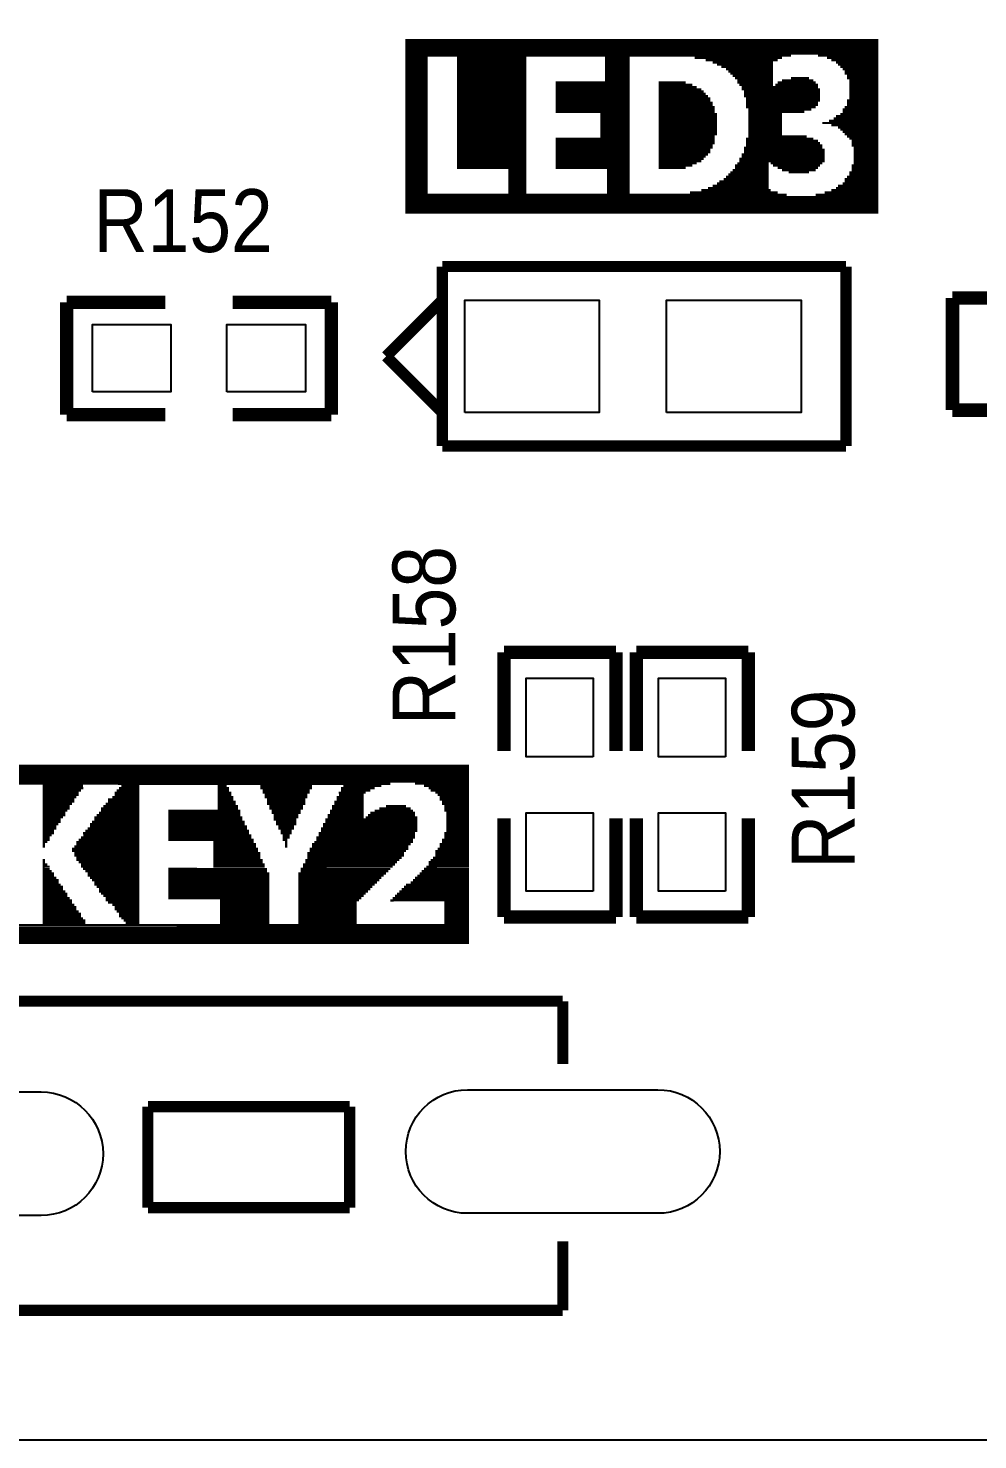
# Model space of a CAD drawing. Extents: x -1 to 188, y -4 to 106.
# Drawn here: x 135.63 to 146.39, y 8.23 to 24.21 of the extents above; entities that cross this region are included whole.
import ezdxf

# ---------------------------------------------------------------- set-up
doc = ezdxf.new("R2010")
doc.units = 0
for name, color, linetype in [('BG_OUTLINE', 3, 'CONTINUOUS'), ('MA_PEN3', 5, 'CONTINUOUS'), ('PG_SILKSCREEN_TOP', 6, 'CONTINUOUS'), ('PIN_TOP', 7, 'CONTINUOUS'), ('RD_SILKSCREEN_TOP', 8, 'CONTINUOUS')]:
    doc.layers.add(name, color=color, linetype=linetype)

msp = doc.modelspace()

# ---------------------------------------------------------------- linework, layer by layer
at = {"layer": 'BG_OUTLINE'}
msp.add_lwpolyline([(79.2988, 8.2296), (165.1, 8.2296), (188.1, 8.2296), (188.1, 106.3198), (165.1, 106.3198), (45.988, 106.3198)], dxfattribs=at)
at = {"layer": 'MA_PEN3', "const_width": 0.0254}
for points in [[(139.9032, 24.0792), (145.2626, 24.0792)], [(139.9032, 24.0538), (145.2626, 24.0538)], [(139.9032, 24.0284), (145.2626, 24.0284)], [(139.9032, 24.003), (145.2626, 24.003)], [(139.9032, 23.9776), (145.2626, 23.9776)], [(139.9032, 23.9522), (145.2626, 23.9522)], [(139.9032, 23.9268), (145.2626, 23.9268)], [(139.9032, 23.9014), (144.272, 23.9014)], [(139.9032, 23.876), (140.1572, 23.876)], [(139.9032, 23.8506), (140.1572, 23.8506)], [(139.9032, 23.8252), (140.1572, 23.8252)], [(140.4874, 23.876), (141.2748, 23.876)], [(140.4874, 23.8506), (141.2748, 23.8506)], [(140.4874, 23.8252), (141.2748, 23.8252)], [(142.1638, 23.876), (142.4432, 23.876)], [(142.1638, 23.8506), (142.4432, 23.8506)], [(142.1638, 23.8252), (142.4432, 23.8252)], [(143.1798, 23.876), (144.1704, 23.876)], [(143.3068, 23.8506), (144.1196, 23.8506)], [(143.383, 23.8252), (144.0688, 23.8252)], [(144.5768, 23.9014), (145.2626, 23.9014)], [(144.6784, 23.876), (145.2626, 23.876)], [(144.7292, 23.8506), (145.2626, 23.8506)], [(144.78, 23.8252), (145.2626, 23.8252)], [(139.9032, 23.7998), (140.1572, 23.7998)], [(139.9032, 23.7744), (140.1572, 23.7744)], [(139.9032, 23.749), (140.1572, 23.749)], [(139.9032, 23.7236), (140.1572, 23.7236)], [(139.9032, 23.6982), (140.1572, 23.6982)], [(139.9032, 23.6728), (140.1572, 23.6728)], [(139.9032, 23.6474), (140.1572, 23.6474)], [(140.4874, 23.7998), (141.2748, 23.7998)], [(140.4874, 23.7744), (141.2748, 23.7744)], [(140.4874, 23.749), (141.2748, 23.749)], [(140.4874, 23.7236), (141.2748, 23.7236)], [(140.4874, 23.6982), (141.2748, 23.6982)], [(140.4874, 23.6728), (141.2748, 23.6728)], [(140.4874, 23.6474), (141.2748, 23.6474)], [(142.1638, 23.7998), (142.4432, 23.7998)], [(142.1638, 23.7744), (142.4432, 23.7744)], [(142.1638, 23.749), (142.4432, 23.749)], [(142.1638, 23.7236), (142.4432, 23.7236)], [(142.1638, 23.6982), (142.4432, 23.6982)], [(142.1638, 23.6728), (142.4432, 23.6728)], [(142.1638, 23.6474), (142.4432, 23.6474)], [(143.4338, 23.7998), (144.0688, 23.7998)], [(143.4846, 23.7744), (144.0688, 23.7744)], [(143.5354, 23.749), (144.0688, 23.749)], [(143.5608, 23.7236), (144.0688, 23.7236)], [(143.5862, 23.6982), (144.0688, 23.6982)], [(143.6116, 23.6728), (144.0688, 23.6728)], [(143.637, 23.6474), (144.0688, 23.6474)], [(144.272, 23.6474), (144.4752, 23.6474)], [(144.8054, 23.7998), (145.2626, 23.7998)], [(144.8308, 23.7744), (145.2626, 23.7744)], [(144.8562, 23.749), (145.2626, 23.749)], [(144.8816, 23.7236), (145.2626, 23.7236)], [(144.8816, 23.6982), (145.2626, 23.6982)], [(144.907, 23.6728), (145.2626, 23.6728)], [(144.907, 23.6474), (145.2626, 23.6474)], [(139.9032, 23.622), (140.1572, 23.622)], [(139.9032, 23.5966), (140.1572, 23.5966)], [(139.9032, 23.5712), (140.1572, 23.5712)], [(139.9032, 23.5458), (140.1572, 23.5458)], [(139.9032, 23.5204), (140.1572, 23.5204)], [(139.9032, 23.495), (140.1572, 23.495)], [(140.4874, 23.622), (141.2748, 23.622)], [(140.4874, 23.5966), (141.2748, 23.5966)], [(140.4874, 23.5712), (141.2748, 23.5712)], [(140.4874, 23.5458), (141.2748, 23.5458)], [(140.4874, 23.5204), (141.2748, 23.5204)], [(140.4874, 23.495), (141.2748, 23.495)], [(141.605, 23.5966), (142.4432, 23.5966)], [(141.605, 23.5712), (142.4432, 23.5712)], [(141.605, 23.5458), (142.4432, 23.5458)], [(141.605, 23.5204), (142.4432, 23.5204)], [(141.605, 23.495), (142.4432, 23.495)], [(142.1638, 23.622), (142.4432, 23.622)], [(142.7734, 23.5966), (143.0782, 23.5966)], [(142.7734, 23.5712), (143.1544, 23.5712)], [(142.7734, 23.5458), (143.2052, 23.5458)], [(142.7734, 23.5204), (143.256, 23.5204)], [(142.7734, 23.495), (143.2814, 23.495)], [(143.6624, 23.622), (144.0688, 23.622)], [(143.6624, 23.5966), (144.0688, 23.5966)], [(143.6878, 23.5712), (144.0688, 23.5712)], [(143.7132, 23.5458), (144.5768, 23.5458)], [(143.7132, 23.5204), (144.6022, 23.5204)], [(143.7386, 23.495), (144.6022, 23.495)], [(144.0942, 23.5712), (144.5768, 23.5712)], [(144.1196, 23.5966), (144.5514, 23.5966)], [(144.1704, 23.622), (144.526, 23.622)], [(144.9324, 23.622), (145.2626, 23.622)], [(144.9324, 23.5966), (145.2626, 23.5966)], [(144.9324, 23.5712), (145.2626, 23.5712)], [(144.9324, 23.5458), (145.2626, 23.5458)], [(144.9324, 23.5204), (145.2626, 23.5204)], [(144.9324, 23.495), (145.2626, 23.495)], [(139.9032, 23.4696), (140.1572, 23.4696)], [(139.9032, 23.4442), (140.1572, 23.4442)], [(139.9032, 23.4188), (140.1572, 23.4188)], [(139.9032, 23.3934), (140.1572, 23.3934)], [(139.9032, 23.368), (140.1572, 23.368)], [(139.9032, 23.3426), (140.1572, 23.3426)], [(140.4874, 23.4696), (141.2748, 23.4696)], [(140.4874, 23.4442), (141.2748, 23.4442)], [(140.4874, 23.4188), (141.2748, 23.4188)], [(140.4874, 23.3934), (141.2748, 23.3934)], [(140.4874, 23.368), (141.2748, 23.368)], [(140.4874, 23.3426), (141.2748, 23.3426)], [(141.605, 23.4696), (142.4432, 23.4696)], [(141.605, 23.4442), (142.4432, 23.4442)], [(141.605, 23.4188), (142.4432, 23.4188)], [(141.605, 23.3934), (142.4432, 23.3934)], [(141.605, 23.368), (142.4432, 23.368)], [(141.605, 23.3426), (142.4432, 23.3426)], [(142.7734, 23.4696), (143.3068, 23.4696)], [(142.7734, 23.4442), (143.3322, 23.4442)], [(142.7734, 23.4188), (143.3576, 23.4188)], [(142.7734, 23.3934), (143.3576, 23.3934)], [(142.7734, 23.368), (143.383, 23.368)], [(142.7734, 23.3426), (143.383, 23.3426)], [(143.7386, 23.4696), (144.6022, 23.4696)], [(143.7386, 23.4442), (144.6022, 23.4442)], [(143.764, 23.4188), (144.6022, 23.4188)], [(143.764, 23.3934), (144.6022, 23.3934)], [(143.764, 23.368), (144.5768, 23.368)], [(143.764, 23.3426), (144.5768, 23.3426)], [(144.907, 23.3934), (145.2626, 23.3934)], [(144.907, 23.368), (145.2626, 23.368)], [(144.907, 23.3426), (145.2626, 23.3426)], [(144.9324, 23.4696), (145.2626, 23.4696)], [(144.9324, 23.4442), (145.2626, 23.4442)], [(144.9324, 23.4188), (145.2626, 23.4188)], [(139.9032, 23.3172), (140.1572, 23.3172)], [(139.9032, 23.2918), (140.1572, 23.2918)], [(139.9032, 23.2664), (140.1572, 23.2664)], [(139.9032, 23.241), (140.1572, 23.241)], [(139.9032, 23.2156), (140.1572, 23.2156)], [(139.9032, 23.1902), (140.1572, 23.1902)], [(139.9032, 23.1648), (140.1572, 23.1648)], [(140.4874, 23.3172), (141.2748, 23.3172)], [(140.4874, 23.2918), (141.2748, 23.2918)], [(140.4874, 23.2664), (141.2748, 23.2664)], [(140.4874, 23.241), (141.2748, 23.241)], [(140.4874, 23.2156), (141.2748, 23.2156)], [(140.4874, 23.1902), (141.2748, 23.1902)], [(140.4874, 23.1648), (141.2748, 23.1648)], [(141.605, 23.3172), (142.4432, 23.3172)], [(141.605, 23.2918), (142.4432, 23.2918)], [(141.605, 23.2664), (142.4432, 23.2664)], [(142.113, 23.241), (142.4432, 23.241)], [(142.113, 23.2156), (142.4432, 23.2156)], [(142.113, 23.1902), (142.4432, 23.1902)], [(142.113, 23.1648), (142.4432, 23.1648)], [(142.7734, 23.3172), (143.4084, 23.3172)], [(142.7734, 23.2918), (143.4084, 23.2918)], [(142.7734, 23.2664), (143.4084, 23.2664)], [(142.7734, 23.241), (143.4338, 23.241)], [(142.7734, 23.2156), (143.4338, 23.2156)], [(142.7734, 23.1902), (143.4338, 23.1902)], [(142.7734, 23.1648), (143.4338, 23.1648)], [(143.764, 23.3172), (144.5514, 23.3172)], [(143.7894, 23.2918), (144.5006, 23.2918)], [(143.7894, 23.2664), (144.4244, 23.2664)], [(143.7894, 23.241), (144.1704, 23.241)], [(143.7894, 23.2156), (144.1704, 23.2156)], [(143.7894, 23.1902), (144.1704, 23.1902)], [(143.7894, 23.1648), (144.1704, 23.1648)], [(144.7038, 23.1648), (145.2626, 23.1648)], [(144.7546, 23.1902), (145.2626, 23.1902)], [(144.78, 23.2156), (145.2626, 23.2156)], [(144.8308, 23.241), (145.2626, 23.241)], [(144.8562, 23.2918), (145.2626, 23.2918)], [(144.8562, 23.2664), (145.2626, 23.2664)], [(144.8816, 23.3172), (145.2626, 23.3172)], [(139.9032, 23.1394), (140.1572, 23.1394)], [(139.9032, 23.114), (140.1572, 23.114)], [(139.9032, 23.0886), (140.1572, 23.0886)], [(139.9032, 23.0632), (140.1572, 23.0632)], [(139.9032, 23.0378), (140.1572, 23.0378)], [(139.9032, 23.0124), (140.1572, 23.0124)], [(140.4874, 23.1394), (141.2748, 23.1394)], [(140.4874, 23.114), (141.2748, 23.114)], [(140.4874, 23.0886), (141.2748, 23.0886)], [(140.4874, 23.0632), (141.2748, 23.0632)], [(140.4874, 23.0378), (141.2748, 23.0378)], [(140.4874, 23.0124), (141.2748, 23.0124)], [(142.113, 23.1394), (142.4432, 23.1394)], [(142.113, 23.114), (142.4432, 23.114)], [(142.113, 23.0886), (142.4432, 23.0886)], [(142.113, 23.0632), (142.4432, 23.0632)], [(142.113, 23.0378), (142.4432, 23.0378)], [(142.113, 23.0124), (142.4432, 23.0124)], [(142.7734, 23.1394), (143.4338, 23.1394)], [(142.7734, 23.114), (143.4338, 23.114)], [(142.7734, 23.0886), (143.4338, 23.0886)], [(142.7734, 23.0632), (143.4338, 23.0632)], [(142.7734, 23.0378), (143.4338, 23.0378)], [(142.7734, 23.0124), (143.4338, 23.0124)], [(143.7894, 23.1394), (144.1704, 23.1394)], [(143.7894, 23.114), (144.1704, 23.114)], [(143.7894, 23.0886), (144.1704, 23.0886)], [(143.7894, 23.0632), (144.1704, 23.0632)], [(143.7894, 23.0378), (144.1704, 23.0378)], [(143.7894, 23.0124), (144.1704, 23.0124)], [(144.6276, 23.1394), (145.2626, 23.1394)], [(144.7292, 23.114), (145.2626, 23.114)], [(144.8054, 23.0886), (145.2626, 23.0886)], [(144.8308, 23.0632), (145.2626, 23.0632)], [(144.8562, 23.0378), (145.2626, 23.0378)], [(144.8816, 23.0124), (145.2626, 23.0124)], [(139.9032, 22.987), (140.1572, 22.987)], [(139.9032, 22.9616), (140.1572, 22.9616)], [(139.9032, 22.9362), (140.1572, 22.9362)], [(139.9032, 22.9108), (140.1572, 22.9108)], [(139.9032, 22.8854), (140.1572, 22.8854)], [(139.9032, 22.86), (140.1572, 22.86)], [(140.4874, 22.987), (141.2748, 22.987)], [(140.4874, 22.9616), (141.2748, 22.9616)], [(140.4874, 22.9362), (141.2748, 22.9362)], [(140.4874, 22.9108), (141.2748, 22.9108)], [(140.4874, 22.8854), (141.2748, 22.8854)], [(140.4874, 22.86), (141.2748, 22.86)], [(141.605, 22.9616), (142.4432, 22.9616)], [(141.605, 22.9362), (142.4432, 22.9362)], [(141.605, 22.9108), (142.4432, 22.9108)], [(141.605, 22.8854), (142.4432, 22.8854)], [(141.605, 22.86), (142.4432, 22.86)], [(142.113, 22.987), (142.4432, 22.987)], [(142.7734, 22.987), (143.4084, 22.987)], [(142.7734, 22.9616), (143.4084, 22.9616)], [(142.7734, 22.9362), (143.4084, 22.9362)], [(142.7734, 22.9108), (143.4084, 22.9108)], [(142.7734, 22.8854), (143.383, 22.8854)], [(142.7734, 22.86), (143.383, 22.86)], [(143.7386, 22.86), (144.6276, 22.86)], [(143.764, 22.9616), (144.526, 22.9616)], [(143.764, 22.9362), (144.5768, 22.9362)], [(143.764, 22.9108), (144.6022, 22.9108)], [(143.764, 22.8854), (144.6276, 22.8854)], [(143.7894, 22.987), (144.4498, 22.987)], [(144.907, 22.987), (145.2626, 22.987)], [(144.9324, 22.9616), (145.2626, 22.9616)], [(144.9578, 22.9362), (145.2626, 22.9362)], [(144.9578, 22.9108), (145.2626, 22.9108)], [(144.9578, 22.8854), (145.2626, 22.8854)], [(144.9832, 22.86), (145.2626, 22.86)], [(139.9032, 22.8346), (140.1572, 22.8346)], [(139.9032, 22.8092), (140.1572, 22.8092)], [(139.9032, 22.7838), (140.1572, 22.7838)], [(139.9032, 22.7584), (140.1572, 22.7584)], [(139.9032, 22.733), (140.1572, 22.733)], [(139.9032, 22.7076), (140.1572, 22.7076)], [(140.4874, 22.8346), (141.2748, 22.8346)], [(140.4874, 22.8092), (141.2748, 22.8092)], [(140.4874, 22.7838), (141.2748, 22.7838)], [(140.4874, 22.7584), (141.2748, 22.7584)], [(140.4874, 22.733), (141.2748, 22.733)], [(140.4874, 22.7076), (141.2748, 22.7076)], [(141.605, 22.8346), (142.4432, 22.8346)], [(141.605, 22.8092), (142.4432, 22.8092)], [(141.605, 22.7838), (142.4432, 22.7838)], [(141.605, 22.7584), (142.4432, 22.7584)], [(141.605, 22.733), (142.4432, 22.733)], [(141.605, 22.7076), (142.4432, 22.7076)], [(142.7734, 22.8346), (143.3576, 22.8346)], [(142.7734, 22.8092), (143.3576, 22.8092)], [(142.7734, 22.7838), (143.3322, 22.7838)], [(142.7734, 22.7584), (143.3068, 22.7584)], [(142.7734, 22.733), (143.2814, 22.733)], [(142.7734, 22.7076), (143.256, 22.7076)], [(143.6878, 22.733), (144.653, 22.733)], [(143.6878, 22.7076), (144.653, 22.7076)], [(143.7132, 22.7838), (144.653, 22.7838)], [(143.7132, 22.7584), (144.653, 22.7584)], [(143.7386, 22.8346), (144.653, 22.8346)], [(143.7386, 22.8092), (144.653, 22.8092)], [(144.9832, 22.8346), (145.2626, 22.8346)], [(144.9832, 22.8092), (145.2626, 22.8092)], [(144.9832, 22.7838), (145.2626, 22.7838)], [(144.9832, 22.7584), (145.2626, 22.7584)], [(144.9832, 22.733), (145.2626, 22.733)], [(144.9832, 22.7076), (145.2626, 22.7076)], [(139.9032, 22.6822), (140.1572, 22.6822)], [(139.9032, 22.6568), (140.1572, 22.6568)], [(139.9032, 22.6314), (140.1572, 22.6314)], [(139.9032, 22.606), (140.1572, 22.606)], [(139.9032, 22.5806), (140.1572, 22.5806)], [(139.9032, 22.5552), (140.1572, 22.5552)], [(139.9032, 22.5298), (140.1572, 22.5298)], [(140.4874, 22.6822), (141.2748, 22.6822)], [(140.4874, 22.6568), (141.2748, 22.6568)], [(140.4874, 22.6314), (141.2748, 22.6314)], [(141.0716, 22.606), (141.2748, 22.606)], [(141.0716, 22.5806), (141.2748, 22.5806)], [(141.0716, 22.5552), (141.2748, 22.5552)], [(141.0716, 22.5298), (141.2748, 22.5298)], [(141.605, 22.6822), (142.4432, 22.6822)], [(141.605, 22.6568), (142.4432, 22.6568)], [(141.605, 22.6314), (142.4432, 22.6314)], [(142.1892, 22.606), (142.4432, 22.606)], [(142.1892, 22.5806), (142.4432, 22.5806)], [(142.1892, 22.5552), (142.4432, 22.5552)], [(142.1892, 22.5298), (142.4432, 22.5298)], [(142.7734, 22.6822), (143.2052, 22.6822)], [(142.7734, 22.6568), (143.1544, 22.6568)], [(142.7734, 22.6314), (143.0782, 22.6314)], [(143.5354, 22.5298), (144.018, 22.5298)], [(143.5608, 22.5552), (144.018, 22.5552)], [(143.5862, 22.5806), (144.018, 22.5806)], [(143.6116, 22.606), (144.018, 22.606)], [(143.637, 22.6568), (144.018, 22.6568)], [(143.637, 22.6314), (144.018, 22.6314)], [(143.6624, 22.6822), (144.018, 22.6822)], [(144.0434, 22.6822), (144.6276, 22.6822)], [(144.0688, 22.6568), (144.6022, 22.6568)], [(144.1196, 22.6314), (144.5768, 22.6314)], [(144.1704, 22.606), (144.5514, 22.606)], [(144.2466, 22.5806), (144.4752, 22.5806)], [(144.907, 22.5298), (145.2626, 22.5298)], [(144.9324, 22.5806), (145.2626, 22.5806)], [(144.9324, 22.5552), (145.2626, 22.5552)], [(144.9578, 22.6568), (145.2626, 22.6568)], [(144.9578, 22.6314), (145.2626, 22.6314)], [(144.9578, 22.606), (145.2626, 22.606)], [(144.9832, 22.6822), (145.2626, 22.6822)], [(139.9032, 22.5044), (140.1572, 22.5044)], [(139.9032, 22.479), (140.1572, 22.479)], [(139.9032, 22.4536), (140.1572, 22.4536)], [(139.9032, 22.4282), (140.1572, 22.4282)], [(139.9032, 22.4028), (140.1572, 22.4028)], [(139.9032, 22.3774), (140.1572, 22.3774)], [(141.0716, 22.5044), (141.2748, 22.5044)], [(141.0716, 22.479), (141.2748, 22.479)], [(141.0716, 22.4536), (141.2748, 22.4536)], [(141.0716, 22.4282), (141.2748, 22.4282)], [(141.0716, 22.4028), (141.2748, 22.4028)], [(141.0716, 22.3774), (141.2748, 22.3774)], [(142.1892, 22.5044), (142.4432, 22.5044)], [(142.1892, 22.479), (142.4432, 22.479)], [(142.1892, 22.4536), (142.4432, 22.4536)], [(142.1892, 22.4282), (142.4432, 22.4282)], [(142.1892, 22.4028), (142.4432, 22.4028)], [(142.1892, 22.3774), (142.4432, 22.3774)], [(143.256, 22.3774), (144.0434, 22.3774)], [(143.3322, 22.4028), (144.018, 22.4028)], [(143.383, 22.4282), (144.018, 22.4282)], [(143.4338, 22.4536), (144.018, 22.4536)], [(143.4592, 22.479), (144.018, 22.479)], [(143.51, 22.5044), (144.018, 22.5044)], [(144.7292, 22.3774), (145.2626, 22.3774)], [(144.78, 22.4028), (145.2626, 22.4028)], [(144.8054, 22.4282), (145.2626, 22.4282)], [(144.8562, 22.4536), (145.2626, 22.4536)], [(144.8816, 22.5044), (145.2626, 22.5044)], [(144.8816, 22.479), (145.2626, 22.479)], [(139.9032, 22.352), (140.1572, 22.352)], [(139.9032, 22.3266), (144.2212, 22.3266)], [(139.9032, 22.3012), (145.2626, 22.3012)], [(139.9032, 22.2758), (145.2626, 22.2758)], [(139.9032, 22.2504), (145.2626, 22.2504)], [(139.9032, 22.225), (145.2626, 22.225)], [(141.0716, 22.352), (141.2748, 22.352)], [(142.1892, 22.352), (142.4432, 22.352)], [(143.129, 22.352), (144.1196, 22.352)], [(144.5514, 22.3266), (145.2626, 22.3266)], [(144.653, 22.352), (145.2626, 22.352)], [(139.9032, 22.1996), (145.2626, 22.1996)], [(139.9032, 22.1742), (145.2626, 22.1742)], [(139.9032, 22.1488), (145.2626, 22.1488)], [(139.9032, 22.1234), (145.2626, 22.1234)], [(135.2141, 15.8615), (140.6243, 15.8613)], [(135.2141, 15.8359), (140.6243, 15.8359)], [(135.2141, 15.8105), (140.6243, 15.8107)], [(135.2141, 15.7848), (140.6243, 15.7851)], [(135.2141, 15.7597), (140.6243, 15.7597)], [(135.2141, 15.7343), (140.6241, 15.7343)], [(135.2141, 15.7089), (140.6243, 15.7089)], [(135.2141, 15.6837), (140.6243, 15.6835)], [(135.2141, 15.6581), (139.7353, 15.6578)], [(140.0145, 15.6581), (140.6243, 15.6578)], [(135.7981, 15.5565), (136.2047, 15.5565)], [(135.7983, 15.6327), (136.2553, 15.6327)], [(135.7983, 15.6073), (136.2555, 15.6073)], [(135.7983, 15.5819), (136.2301, 15.5819)], [(135.7983, 15.5311), (136.2045, 15.5311)], [(135.7983, 15.5057), (136.1793, 15.5059)], [(136.5857, 15.5057), (136.8905, 15.5059)], [(136.6109, 15.5565), (136.8905, 15.5565)], [(136.6109, 15.5311), (136.8905, 15.5311)], [(136.6365, 15.5819), (136.8905, 15.5819)], [(136.6619, 15.6073), (136.8903, 15.6073)], [(136.6871, 15.6327), (136.8905, 15.6327)], [(137.7793, 15.6073), (137.9065, 15.6073)], [(137.7793, 15.5311), (137.9319, 15.5311)], [(137.7793, 15.5057), (137.9571, 15.5057)], [(137.7795, 15.6327), (137.8809, 15.6327)], [(137.7795, 15.5819), (137.9065, 15.5819)], [(137.7795, 15.5565), (137.9319, 15.5565)], [(138.2619, 15.6327), (138.8461, 15.6327)], [(138.2621, 15.6073), (138.8461, 15.6073)], [(138.2875, 15.5819), (138.8209, 15.5819)], [(138.2875, 15.5565), (138.8209, 15.5565)], [(138.3127, 15.5311), (138.7955, 15.5311)], [(138.3127, 15.5057), (138.7955, 15.5057)], [(139.1257, 15.5057), (139.4305, 15.5059)], [(139.1509, 15.5565), (139.4559, 15.5565)], [(139.1511, 15.5311), (139.4305, 15.5311)], [(139.1763, 15.6073), (139.5575, 15.6073)], [(139.1765, 15.5819), (139.5065, 15.5819)], [(139.2017, 15.6327), (139.6337, 15.6327)], [(140.1161, 15.6327), (140.6243, 15.6327)], [(140.1669, 15.6073), (140.6243, 15.6073)], [(140.1925, 15.5819), (140.6243, 15.5819)], [(140.2433, 15.5565), (140.6241, 15.5565)], [(140.2687, 15.5311), (140.6243, 15.5311)], [(140.2941, 15.5057), (140.6243, 15.5057)], [(135.7981, 15.4803), (136.1537, 15.4803)], [(135.7981, 15.3787), (136.1031, 15.3787)], [(135.7983, 15.4549), (136.1539, 15.4549)], [(135.7983, 15.4295), (136.1283, 15.4295)], [(135.7983, 15.4041), (136.1031, 15.4041)], [(135.7983, 15.3533), (136.0777, 15.3533)], [(136.4585, 15.3533), (136.8905, 15.3533)], [(136.4587, 15.3787), (136.8905, 15.3787)], [(136.4841, 15.4041), (136.8905, 15.4041)], [(136.5095, 15.4295), (136.8903, 15.4295)], [(136.5349, 15.4803), (136.8905, 15.4803)], [(136.5349, 15.4549), (136.8905, 15.4549)], [(137.2207, 15.3533), (138.0335, 15.3533)], [(137.7793, 15.4295), (137.9827, 15.4295)], [(137.7795, 15.4803), (137.9573, 15.4803)], [(137.7795, 15.4549), (137.9827, 15.4549)], [(137.7795, 15.4041), (138.0079, 15.4041)], [(137.7795, 15.3787), (138.0079, 15.3787)], [(138.3383, 15.48), (138.7701, 15.48)], [(138.3383, 15.4549), (138.7701, 15.4549)], [(138.3383, 15.4295), (138.7701, 15.4295)], [(138.3635, 15.4041), (138.7447, 15.4041)], [(138.3635, 15.3787), (138.7447, 15.3787)], [(138.3891, 15.3533), (138.7191, 15.3533)], [(139.0495, 15.3533), (139.4305, 15.3533)], [(139.0749, 15.4041), (139.4305, 15.4041)], [(139.0749, 15.3787), (139.4305, 15.3787)], [(139.1001, 15.4295), (139.4305, 15.4292)], [(139.1003, 15.4549), (139.4305, 15.4549)], [(139.1257, 15.48), (139.4305, 15.4803)], [(139.5575, 15.3533), (139.9891, 15.3533)], [(139.6083, 15.3787), (139.9639, 15.3787)], [(139.6843, 15.4041), (139.9131, 15.4041)], [(140.2939, 15.4803), (140.6241, 15.4803)], [(140.3193, 15.4295), (140.6243, 15.4295)], [(140.3195, 15.4549), (140.6243, 15.4549)], [(140.3449, 15.4041), (140.6243, 15.4041)], [(140.3449, 15.3787), (140.6241, 15.3787)], [(140.3449, 15.3533), (140.6243, 15.3533)], [(135.7981, 15.3025), (136.0523, 15.3022)], [(135.7981, 15.2009), (135.9759, 15.2009)], [(135.7983, 15.3279), (136.0523, 15.3279)], [(135.7983, 15.2771), (136.0269, 15.2771)], [(135.7983, 15.2517), (136.0015, 15.2517)], [(135.7983, 15.2263), (136.0015, 15.2263)], [(135.7983, 15.1755), (135.9505, 15.1755)], [(136.3315, 15.2009), (136.8905, 15.2009)], [(136.3317, 15.1755), (136.8905, 15.1752)], [(136.3571, 15.2263), (136.8905, 15.2263)], [(136.3823, 15.2771), (136.8905, 15.2771)], [(136.3823, 15.2517), (136.8903, 15.2517)], [(136.4077, 15.3025), (136.8905, 15.3025)], [(136.4331, 15.3281), (136.8905, 15.3281)], [(137.2205, 15.3025), (138.0335, 15.3025)], [(137.2205, 15.2771), (138.0587, 15.2771)], [(137.2205, 15.2263), (138.0843, 15.2263)], [(137.2205, 15.2009), (138.0841, 15.2009)], [(137.2207, 15.3279), (138.0335, 15.3281)], [(137.2207, 15.2517), (138.0587, 15.2517)], [(137.2207, 15.1755), (138.1097, 15.1752)], [(138.3891, 15.3281), (138.7191, 15.3281)], [(138.4145, 15.3025), (138.6937, 15.3025)], [(138.4145, 15.2771), (138.6939, 15.2771)], [(138.4145, 15.2517), (138.6683, 15.2517)], [(138.4397, 15.2263), (138.6683, 15.2263)], [(138.4397, 15.2009), (138.6685, 15.2009)], [(138.4653, 15.1752), (138.6431, 15.1752)], [(138.9731, 15.2009), (140.0401, 15.2009)], [(138.9733, 15.1755), (140.0401, 15.1752)], [(138.9985, 15.2517), (140.0401, 15.2517)], [(138.9987, 15.2263), (140.0401, 15.2263)], [(139.0239, 15.2771), (139.4305, 15.2771)], [(139.0241, 15.3025), (139.4305, 15.3025)], [(139.0495, 15.3279), (139.4305, 15.3281)], [(139.4557, 15.2771), (140.0401, 15.2771)], [(139.4811, 15.3025), (140.0145, 15.3025)], [(139.5065, 15.3281), (140.0147, 15.3279)], [(140.3701, 15.3025), (140.6241, 15.3025)], [(140.3701, 15.2263), (140.6243, 15.2263)], [(140.3701, 15.2009), (140.6241, 15.2009)], [(140.3703, 15.3279), (140.6243, 15.3279)], [(140.3703, 15.2771), (140.6243, 15.2771)], [(140.3703, 15.2517), (140.6243, 15.2517)], [(140.3703, 15.1755), (140.6243, 15.1755)], [(135.7981, 15.1247), (135.9253, 15.1247)], [(135.7981, 15.0231), (135.8745, 15.0233)], [(135.7983, 15.1501), (135.9505, 15.1501)], [(135.7983, 15.0993), (135.9253, 15.0993)], [(135.7983, 15.0739), (135.8999, 15.0739)], [(135.7983, 15.0485), (135.8745, 15.0485)], [(136.2047, 15.0231), (136.8905, 15.0231)], [(136.2301, 15.0485), (136.8905, 15.0485)], [(136.2553, 15.0993), (136.8905, 15.0993)], [(136.2555, 15.0739), (136.8903, 15.0739)], [(136.2809, 15.1247), (136.8905, 15.1247)], [(136.3063, 15.1501), (136.8905, 15.1501)], [(137.2205, 15.1247), (138.1351, 15.1247)], [(137.2205, 15.0993), (138.1351, 15.0993)], [(137.2205, 15.0485), (138.1605, 15.0485)], [(137.2205, 15.0231), (138.1857, 15.0231)], [(137.2207, 15.1501), (138.1097, 15.1501)], [(137.2207, 15.0739), (138.1605, 15.0739)], [(138.4653, 15.1501), (138.6431, 15.1501)], [(138.4905, 15.0993), (138.6177, 15.0993)], [(138.4907, 15.1247), (138.6175, 15.1247)], [(138.5161, 15.0739), (138.5923, 15.0739)], [(138.5161, 15.0485), (138.5923, 15.0485)], [(138.5161, 15.0233), (138.5669, 15.0231)], [(138.8971, 15.0485), (140.0147, 15.0485)], [(138.8971, 15.0231), (139.9893, 15.0231)], [(138.9223, 15.0739), (140.0147, 15.0739)], [(138.9225, 15.0993), (140.0147, 15.0993)], [(138.9479, 15.1501), (140.0401, 15.1501)], [(138.9479, 15.1244), (140.0401, 15.1247)], [(140.3195, 15.0231), (140.6243, 15.0233)], [(140.3449, 15.0993), (140.6243, 15.0993)], [(140.3449, 15.0739), (140.6243, 15.0739)], [(140.3449, 15.0485), (140.6243, 15.0485)], [(140.3701, 15.1247), (140.6241, 15.1247)], [(140.3703, 15.1501), (140.6243, 15.1501)], [(135.7981, 14.9469), (135.8237, 14.9469)], [(135.7983, 14.9977), (135.8489, 14.9977)], [(135.7983, 14.9723), (135.8237, 14.9723)], [(136.1283, 14.9215), (136.8905, 14.9215)], [(136.1283, 14.8961), (136.8905, 14.8963)], [(136.1537, 14.9469), (136.8905, 14.9469)], [(136.1537, 14.8707), (136.8905, 14.8707)], [(136.1793, 14.9974), (136.8905, 14.9974)], [(136.1793, 14.9723), (136.8905, 14.9723)], [(137.7285, 14.9469), (138.2113, 14.9469)], [(137.7287, 14.9977), (138.1859, 14.9977)], [(137.7287, 14.9723), (138.2113, 14.9723)], [(137.7287, 14.9215), (138.2367, 14.9215)], [(137.7287, 14.8961), (138.2367, 14.8961)], [(137.7287, 14.8707), (138.2619, 14.8707)], [(138.5413, 14.9723), (138.5669, 14.9723)], [(138.5413, 14.9469), (138.5669, 14.9469)], [(138.5415, 14.9977), (138.5667, 14.9977)], [(138.7953, 14.8707), (139.8877, 14.8707)], [(138.8209, 14.9215), (139.9383, 14.9215)], [(138.8209, 14.8963), (139.9131, 14.8961)], [(138.8461, 14.9723), (139.9639, 14.9723)], [(138.8463, 14.9469), (139.9383, 14.9469)], [(138.8717, 14.9977), (139.9891, 14.9977)], [(140.2431, 14.8961), (140.6243, 14.8961)], [(140.2433, 14.8707), (140.6243, 14.8707)], [(140.2687, 14.9215), (140.6243, 14.9215)], [(140.2939, 14.9723), (140.6243, 14.9723)], [(140.2939, 14.9469), (140.6241, 14.9469)], [(140.3193, 14.9977), (140.6243, 14.9977)], [(135.7981, 14.7691), (135.8237, 14.7691)], [(135.7981, 14.6929), (135.8745, 14.6926)], [(135.7983, 14.7945), (135.8237, 14.7945)], [(135.7983, 14.7437), (135.8489, 14.7437)], [(135.7983, 14.7183), (135.8745, 14.7183)], [(136.1537, 14.8453), (136.8905, 14.8453)], [(136.1793, 14.8196), (136.8905, 14.8196)], [(136.1793, 14.7945), (136.8905, 14.7945)], [(136.2047, 14.7691), (136.8905, 14.7691)], [(136.2301, 14.7437), (136.8905, 14.7437)], [(136.2301, 14.7183), (136.8905, 14.7185)], [(136.2553, 14.6929), (136.8905, 14.6929)], [(137.2205, 14.6929), (138.3383, 14.6926)], [(137.7285, 14.7691), (138.2875, 14.7691)], [(137.7287, 14.8455), (138.2619, 14.8453)], [(137.7287, 14.8199), (138.2621, 14.8199)], [(137.7287, 14.7945), (138.2875, 14.7945)], [(137.7287, 14.7437), (138.3127, 14.7437)], [(137.7287, 14.7183), (138.3127, 14.7183)], [(138.7191, 14.6929), (139.7353, 14.6926)], [(138.7445, 14.7183), (139.7607, 14.7183)], [(138.7447, 14.7437), (139.7861, 14.7437)], [(138.7701, 14.7945), (139.8369, 14.7945)], [(138.7701, 14.7691), (139.8115, 14.7691)], [(138.7953, 14.8453), (139.8877, 14.8453)], [(138.7955, 14.8199), (139.8623, 14.8199)], [(140.1161, 14.6929), (140.6243, 14.6926)], [(140.1415, 14.7183), (140.6243, 14.7183)], [(140.1669, 14.7437), (140.6243, 14.7437)], [(140.1671, 14.7691), (140.6241, 14.7691)], [(140.1925, 14.7945), (140.6243, 14.7945)], [(140.2179, 14.8196), (140.6243, 14.8199)], [(140.2433, 14.8453), (140.6243, 14.8455)], [(135.7981, 14.5913), (135.9507, 14.5913)], [(135.7983, 14.6677), (135.8997, 14.6675)], [(135.7983, 14.6421), (135.9251, 14.6421)], [(135.7983, 14.6167), (135.9253, 14.6167)], [(135.7983, 14.5659), (135.9761, 14.5659)], [(135.7983, 14.5405), (135.9761, 14.5405)], [(136.2809, 14.6675), (136.8905, 14.6675)], [(136.3063, 14.6421), (136.8903, 14.6421)], [(136.3063, 14.6167), (136.8905, 14.6167)], [(136.3315, 14.5913), (136.8905, 14.5913)], [(136.3571, 14.5659), (136.8905, 14.5659)], [(136.3823, 14.5405), (136.8905, 14.5407)], [(137.2205, 14.6675), (138.3383, 14.6677)], [(137.2205, 14.6167), (138.3635, 14.6167)], [(137.2205, 14.5913), (138.3635, 14.5913)], [(137.2207, 14.6421), (138.3637, 14.6421)], [(137.2207, 14.5659), (138.3635, 14.5659)], [(137.2207, 14.5405), (138.3637, 14.5405)], [(138.6937, 14.5913), (139.6337, 14.5913)], [(138.6939, 14.6421), (139.6845, 14.6421)], [(138.6939, 14.6167), (139.6591, 14.6167)], [(138.6939, 14.5659), (139.6083, 14.5659)], [(138.6939, 14.5405), (139.5829, 14.5405)], [(138.7191, 14.6675), (139.7099, 14.6675)], [(139.9639, 14.5407), (140.6243, 14.5405)], [(139.9891, 14.5659), (140.6243, 14.5659)], [(140.0145, 14.5913), (140.6241, 14.5913)], [(140.0401, 14.6167), (140.6243, 14.6167)], [(140.0653, 14.6421), (140.6243, 14.6421)], [(140.0909, 14.6677), (140.6243, 14.6677)], [(135.7981, 14.5151), (136.0015, 14.5151)], [(135.7981, 14.4135), (136.0775, 14.4135)], [(135.7983, 14.4897), (136.0269, 14.4897)], [(135.7983, 14.4643), (136.0267, 14.4643)], [(135.7983, 14.4389), (136.0523, 14.4389)], [(135.7983, 14.3881), (136.0777, 14.3881)], [(136.3825, 14.5151), (136.8905, 14.5151)], [(136.4079, 14.4897), (136.8905, 14.4897)], [(136.4331, 14.4389), (136.8905, 14.4389)], [(136.4333, 14.4643), (136.8903, 14.4643)], [(136.4587, 14.4135), (136.8905, 14.4135)], [(136.4841, 14.3881), (136.8905, 14.3881)], [(137.2205, 14.5151), (138.3635, 14.5151)], [(137.2205, 14.4897), (138.3635, 14.4897)], [(137.2205, 14.4389), (138.3635, 14.4389)], [(137.2205, 14.4135), (138.3635, 14.4135)], [(137.2207, 14.4643), (138.3637, 14.4643)], [(137.2207, 14.3881), (138.3637, 14.3881)], [(138.6937, 14.5151), (139.5575, 14.5148)], [(138.6937, 14.4135), (139.4559, 14.4135)], [(138.6939, 14.4897), (139.5321, 14.4897)], [(138.6939, 14.4643), (139.5067, 14.4643)], [(138.6939, 14.4389), (139.4813, 14.4389)], [(138.6939, 14.3881), (139.4305, 14.3881)], [(139.7861, 14.3881), (140.6243, 14.3881)], [(139.8115, 14.4135), (140.6241, 14.4135)], [(139.8369, 14.4389), (140.6243, 14.4389)], [(139.8623, 14.4643), (140.6243, 14.4643)], [(139.8877, 14.4897), (140.6243, 14.4897)], [(139.9131, 14.5148), (140.6243, 14.5148)], [(135.7981, 14.3373), (136.1285, 14.3373)], [(135.7981, 14.2357), (136.1793, 14.2357)], [(135.7983, 14.3627), (136.1031, 14.3629)], [(135.7983, 14.3119), (136.1283, 14.3119)], [(135.7983, 14.2865), (136.1539, 14.2865)], [(135.7983, 14.2611), (136.1793, 14.2611)], [(136.5093, 14.3373), (136.8905, 14.3373)], [(136.5095, 14.3627), (136.8905, 14.3629)], [(136.5349, 14.3119), (136.8905, 14.3119)], [(136.5857, 14.2865), (136.8903, 14.2865)], [(136.6109, 14.2611), (136.8905, 14.2611)], [(136.6109, 14.2357), (136.8905, 14.2357)], [(137.2207, 14.3627), (138.3637, 14.3627)], [(137.8049, 14.337), (138.3635, 14.3373)], [(137.8049, 14.3119), (138.3635, 14.3119)], [(137.8049, 14.2865), (138.3637, 14.2865)], [(137.8049, 14.2611), (138.3635, 14.2611)], [(137.8049, 14.2359), (138.3635, 14.2357)], [(138.6937, 14.3373), (139.3797, 14.3373)], [(138.6937, 14.2357), (139.3543, 14.2357)], [(138.6939, 14.3627), (139.4051, 14.3627)], [(138.6939, 14.3119), (139.3543, 14.3119)], [(138.6939, 14.2865), (139.3541, 14.2865)], [(138.6939, 14.2611), (139.3543, 14.2611)], [(139.7353, 14.337), (140.6241, 14.3373)], [(139.7607, 14.3627), (140.6243, 14.3627)], [(140.3449, 14.3119), (140.6243, 14.3119)], [(140.3449, 14.2865), (140.6243, 14.2865)], [(140.3449, 14.2611), (140.6243, 14.2611)], [(140.3449, 14.2357), (140.6241, 14.2357)], [(135.2141, 14.0579), (140.6243, 14.0581)], [(135.7981, 14.1595), (136.2301, 14.1592)], [(135.7983, 14.2103), (136.2045, 14.2103)], [(135.7983, 14.1849), (136.2301, 14.1849)], [(135.7983, 14.1341), (136.2553, 14.1341)], [(135.7983, 14.1087), (136.2807, 14.1087)], [(135.7983, 14.0833), (136.2809, 14.0833)], [(136.6363, 14.2103), (136.8905, 14.21)], [(136.6619, 14.1849), (136.8905, 14.1851)], [(136.6619, 14.1592), (136.8905, 14.1595)], [(136.6871, 14.1341), (136.8905, 14.1341)], [(136.7125, 14.1087), (136.8903, 14.1087)], [(136.7379, 14.0833), (136.8905, 14.0833)], [(137.8049, 14.2103), (138.3637, 14.2103)], [(137.8049, 14.1849), (138.3635, 14.1851)], [(137.8049, 14.1592), (138.3635, 14.1595)], [(137.8049, 14.1341), (138.3635, 14.1341)], [(137.8049, 14.1087), (138.3637, 14.1087)], [(137.8049, 14.0833), (138.3635, 14.0833)], [(138.6937, 14.1595), (139.3543, 14.1595)], [(138.6939, 14.2103), (139.3541, 14.2103)], [(138.6939, 14.1849), (139.3543, 14.1851)], [(138.6939, 14.1341), (139.3543, 14.1341)], [(138.6939, 14.1087), (139.3541, 14.1087)], [(138.6939, 14.0833), (139.3543, 14.0833)], [(140.3449, 14.2103), (140.6243, 14.2103)], [(140.3449, 14.1849), (140.6243, 14.1849)], [(140.3449, 14.1595), (140.6241, 14.1595)], [(140.3449, 14.1341), (140.6243, 14.1341)], [(140.3449, 14.1087), (140.6243, 14.1087)], [(140.3449, 14.0833), (140.6243, 14.0833)], [(135.2141, 14.0322), (140.6243, 14.0325)], [(135.2141, 14.0071), (140.6243, 14.0071)], [(135.2141, 13.9817), (140.6241, 13.9817)], [(135.2141, 13.9563), (140.6243, 13.9563)], [(135.2141, 13.9311), (140.6243, 13.9309)], [(135.2141, 13.9055), (140.6243, 13.9055)], [(135.2141, 13.8801), (140.6243, 13.8803)], [(135.2141, 13.8544), (140.6243, 13.8547)]]:
    msp.add_lwpolyline(points, dxfattribs=at)
at = {"layer": 'PG_SILKSCREEN_TOP'}
for points, const_width in [([(144.8943, 21.5138), (140.3223, 21.5138)], 0.127), ([(140.3223, 21.5138), (140.3223, 19.4818)], 0.127), ([(144.8943, 19.6088), (144.8943, 21.5138)], 0.127), ([(136.0678, 21.0566), (136.0678, 21.1074)], 0.1524), ([(136.0678, 21.1074), (137.1854, 21.1074)], 0.1524), ([(136.0678, 19.8882), (136.0678, 21.0566)], 0.1524), ([(139.065, 21.1074), (137.9474, 21.1074)], 0.1524), ([(139.065, 21.0566), (139.065, 21.1074)], 0.1524), ([(139.065, 19.8882), (139.065, 21.0566)], 0.1524), ([(139.6873, 20.4978), (140.3223, 21.1328)], 0.127), ([(146.1008, 21.1074), (146.1008, 21.1582)], 0.1524), ([(146.1008, 21.1582), (147.2184, 21.1582)], 0.1524), ([(146.1008, 19.939), (146.1008, 21.1074)], 0.1524), ([(140.3223, 19.8628), (139.6873, 20.4978)], 0.127), ([(146.1008, 19.8882), (146.1008, 19.939)], 0.1524), ([(136.0678, 19.8374), (136.0678, 19.8882)], 0.1524), ([(137.1854, 19.8374), (136.0678, 19.8374)], 0.1524), ([(137.9474, 19.8374), (139.065, 19.8374)], 0.1524), ([(139.065, 19.8374), (139.065, 19.8882)], 0.1524), ([(147.2184, 19.8882), (146.1008, 19.8882)], 0.1524), ([(144.8943, 19.4818), (144.8943, 19.6088)], 0.127), ([(140.3223, 19.4818), (144.8943, 19.4818)], 0.127), ([(141.0716, 17.145), (141.0208, 17.145)], 0.1524), ([(141.0208, 17.145), (141.0208, 16.0274)], 0.1524), ([(142.24, 17.145), (141.0716, 17.145)], 0.1524), ([(142.2908, 17.145), (142.24, 17.145)], 0.1524), ([(142.2908, 16.0274), (142.2908, 17.145)], 0.1524), ([(142.5702, 17.145), (142.5194, 17.145)], 0.1524), ([(142.5194, 17.145), (142.5194, 16.0274)], 0.1524), ([(143.7386, 17.145), (142.5702, 17.145)], 0.1524), ([(143.7894, 17.145), (143.7386, 17.145)], 0.1524), ([(143.7894, 16.0274), (143.7894, 17.145)], 0.1524), ([(141.0208, 14.1478), (141.0208, 15.2654)], 0.1524), ([(142.2908, 15.2654), (142.2908, 14.1478)], 0.1524), ([(142.5194, 14.1478), (142.5194, 15.2654)], 0.1524), ([(143.7894, 15.2654), (143.7894, 14.1478)], 0.1524), ([(141.0716, 14.1478), (141.0208, 14.1478)], 0.1524), ([(142.24, 14.1478), (141.0716, 14.1478)], 0.1524), ([(142.2908, 14.1478), (142.24, 14.1478)], 0.1524), ([(142.5702, 14.1478), (142.5194, 14.1478)], 0.1524), ([(143.7386, 14.1478), (142.5702, 14.1478)], 0.1524), ([(143.7894, 14.1478), (143.7386, 14.1478)], 0.1524), ([(141.6873, 13.1953), (134.6873, 13.1953)], 0.127), ([(141.6873, 12.4841), (141.6873, 13.1953)], 0.127), ([(136.9883, 10.8582), (136.9883, 12.0015)], 0.127), ([(136.9883, 12.0015), (139.2743, 12.0015)], 0.127), ([(139.2743, 12.0015), (139.2743, 10.8582)], 0.127), ([(139.2743, 10.8582), (136.9883, 10.8582)], 0.127), ([(141.6873, 10.4775), (141.6873, 9.6952)], 0.127), ([(141.6873, 9.6952), (134.6873, 9.6952)], 0.127)]:
    msp.add_lwpolyline(points, dxfattribs=dict(at, const_width=const_width))
at = {"layer": 'PIN_TOP'}
for points in [[(140.5763, 19.8628), (140.5763, 21.1328), (142.1003, 21.1328), (142.1003, 19.8628)], [(142.8623, 19.8628), (142.8623, 21.1328), (144.3863, 21.1328), (144.3863, 19.8628)], [(136.3599, 20.095), (136.3599, 20.857), (137.2489, 20.857), (137.2489, 20.095)], [(137.8839, 20.095), (137.8839, 20.857), (138.7729, 20.857), (138.7729, 20.095)], [(142.0332, 15.9639), (141.2712, 15.9639), (141.2712, 16.8529), (142.0332, 16.8529)], [(143.5318, 15.9639), (142.7698, 15.9639), (142.7698, 16.8529), (143.5318, 16.8529)], [(142.0332, 14.4399), (141.2712, 14.4399), (141.2712, 15.3289), (142.0332, 15.3289)], [(143.5318, 14.4399), (142.7698, 14.4399), (142.7698, 15.3289), (143.5318, 15.3289)]]:
    msp.add_lwpolyline(points, close=True, dxfattribs=at)
for points in [[(133.624, 12.1681), (135.78, 12.1681, -1), (135.78, 10.7681), (133.624, 10.7681, -1)], [(140.609, 12.1935), (142.765, 12.1935, -1), (142.765, 10.7935), (140.609, 10.7935, -1)]]:
    msp.add_lwpolyline(points, format="xyb", close=True, dxfattribs=at)

# ---------------------------------------------------------------- texts
at = {"layer": 'RD_SILKSCREEN_TOP', "width": 0.892857}
msp.add_text('R152', height=0.7112, dxfattribs=at).set_placement((136.3726, 21.6781))
for s, p in [('R158', (140.4706, 16.3195)), ('R159', (144.9918, 14.6939))]:
    msp.add_text(s, height=0.7112, rotation=90, dxfattribs=at).set_placement(p)

doc.saveas('drawing.dxf')
